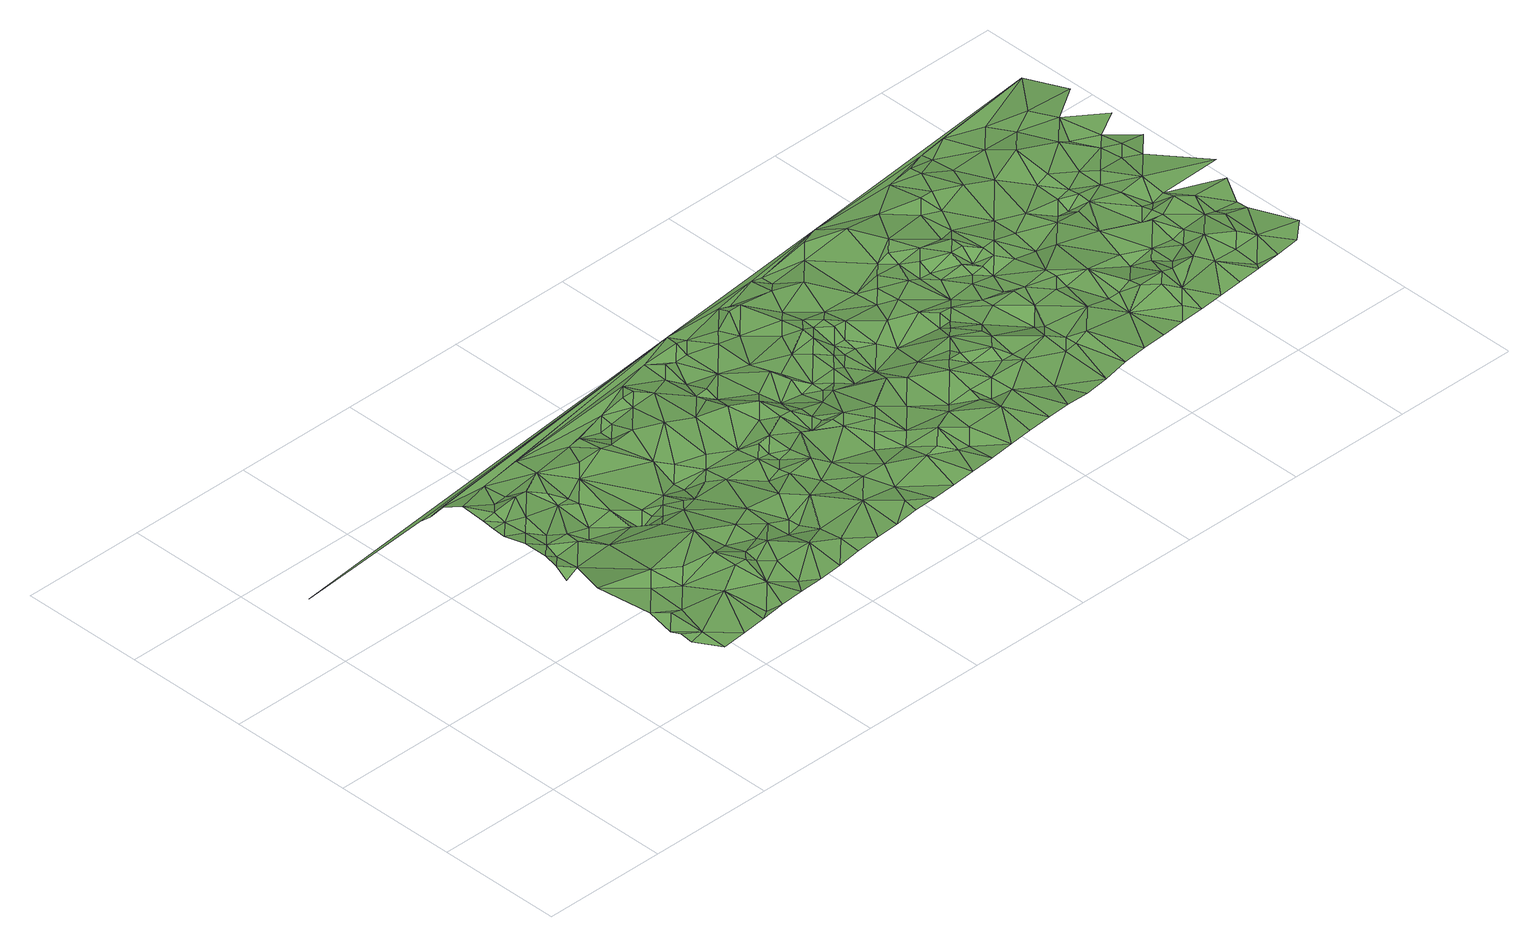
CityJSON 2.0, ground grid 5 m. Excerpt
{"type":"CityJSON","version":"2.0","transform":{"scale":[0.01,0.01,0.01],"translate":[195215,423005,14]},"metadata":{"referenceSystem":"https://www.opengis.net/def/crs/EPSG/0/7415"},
"CityObjects":{
"plantcover1":{"type":"PlantCover","attributes":{"3df_class":"Forest","bgt_fysiekvoorkomen":"groenvoorziening","bgt_status":"bestaand","identificatienamespace":"NL.IMGeo","begroeidterreindeeloptalud":"true","relatievehoogteligging":0,"aantal_punten":0},"geometry":[{"type":"MultiSurface","lod":"1","boundaries":[[[0,1,2]],[[2,3,0]],[[0,4,1]],[[4,0,5]],[[5,6,4]],[[7,0,3]],[[8,5,0]],[[8,6,5]],[[6,9,10]],[[6,8,9]],[[11,0,7]],[[8,0,11]],[[10,9,12]],[[12,13,10]],[[14,13,15]],[[9,8,16]],[[17,11,7]],[[15,18,19]],[[18,15,13]],[[16,8,11]],[[16,12,9]],[[20,19,21]],[[19,18,21]],[[11,17,22]],[[23,20,24]],[[21,24,20]],[[25,18,13]],[[22,17,26]],[[13,12,27]],[[16,28,12]],[[29,30,23]],[[21,18,25]],[[23,24,29]],[[29,31,30]],[[24,21,32]],[[16,11,33]],[[25,13,27]],[[34,35,31]],[[22,36,11]],[[34,31,29]],[[21,37,32]],[[29,24,38]],[[21,25,37]],[[24,32,38]],[[36,22,26]],[[39,28,16]],[[36,33,11]],[[40,35,34]],[[33,39,16]],[[28,41,12]],[[42,35,43]],[[44,34,29]],[[25,45,37]],[[25,27,45]],[[44,29,38]],[[27,12,41]],[[46,36,26]],[[44,40,34]],[[38,32,47]],[[32,37,47]],[[35,40,43]],[[33,36,48]],[[45,49,37]],[[33,48,39]],[[39,41,28]],[[38,50,44]],[[40,44,51]],[[52,53,54]],[[27,55,45]],[[46,56,36]],[[48,36,57]],[[47,37,49]],[[51,43,40]],[[39,48,58]],[[38,47,50]],[[51,44,50]],[[45,55,49]],[[57,36,59]],[[59,36,56]],[[48,57,58]],[[60,27,41]],[[61,39,58]],[[46,62,56]],[[39,61,41]],[[27,60,55]],[[47,49,63]],[[50,47,64]],[[65,43,51]],[[51,50,65]],[[55,66,49]],[[49,66,63]],[[58,57,67]],[[64,47,68]],[[57,59,67]],[[68,47,63]],[[50,64,65]],[[58,69,61]],[[60,70,55]],[[59,56,71]],[[55,70,66]],[[61,72,41]],[[62,71,56]],[[64,68,65]],[[69,58,67]],[[73,60,41]],[[43,65,74]],[[75,70,60]],[[68,63,76]],[[63,66,76]],[[69,72,61]],[[59,71,67]],[[70,77,66]],[[72,73,41]],[[73,75,60]],[[71,62,78]],[[65,68,76]],[[70,75,79]],[[79,77,70]],[[66,77,76]],[[80,79,75]],[[81,69,67]],[[52,54,82]],[[80,75,73]],[[80,77,79]],[[81,72,69]],[[65,76,83]],[[67,71,84]],[[71,78,85]],[[52,82,42]],[[74,65,86]],[[80,73,87]],[[72,88,73]],[[77,89,76]],[[80,89,77]],[[67,84,81]],[[90,85,78]],[[88,72,81]],[[91,87,73]],[[87,89,80]],[[65,83,86]],[[88,91,73]],[[71,85,92]],[[71,92,84]],[[87,91,89]],[[76,93,83]],[[52,42,43]],[[89,94,76]],[[81,95,88]],[[85,90,96]],[[95,81,84]],[[84,92,97]],[[91,98,89]],[[86,83,93]],[[76,94,93]],[[84,97,95]],[[99,91,88]],[[89,98,100]],[[74,86,101]],[[102,88,95]],[[103,98,91]],[[89,100,94]],[[85,104,92]],[[86,93,105]],[[92,106,97]],[[99,103,91]],[[97,106,95]],[[104,85,96]],[[88,102,99]],[[93,107,105]],[[94,107,93]],[[43,74,52]],[[98,108,100]],[[95,106,102]],[[103,108,98]],[[94,100,109]],[[92,104,106]],[[107,110,105]],[[101,86,105]],[[100,108,109]],[[99,108,103]],[[104,96,111]],[[94,112,107]],[[110,113,105]],[[99,102,114]],[[107,112,110]],[[115,102,106]],[[74,101,116]],[[105,113,101]],[[109,108,117]],[[94,109,118]],[[102,115,114]],[[104,119,106]],[[99,120,108]],[[121,113,110]],[[94,118,112]],[[112,121,110]],[[111,122,104]],[[114,120,99]],[[119,123,106]],[[115,106,123]],[[109,117,118]],[[101,113,121]],[[122,111,124]],[[115,125,114]],[[117,108,126]],[[114,125,120]],[[104,127,119]],[[120,126,108]],[[121,112,128]],[[101,121,128]],[[119,127,123]],[[122,129,104]],[[118,128,112]],[[115,130,125]],[[123,130,115]],[[74,116,131]],[[125,132,120]],[[133,122,124]],[[104,129,127]],[[118,117,134]],[[125,130,132]],[[134,117,126]],[[101,128,135]],[[132,136,120]],[[120,137,126]],[[138,123,127]],[[137,120,136]],[[123,138,130]],[[133,129,122]],[[116,101,135]],[[132,139,136]],[[139,132,130]],[[118,140,128]],[[137,141,126]],[[128,142,135]],[[136,141,137]],[[134,140,118]],[[136,139,141]],[[143,127,129]],[[143,138,127]],[[126,144,134]],[[133,145,129]],[[116,135,142]],[[128,140,142]],[[74,131,52]],[[141,146,126]],[[139,130,147]],[[130,138,147]],[[116,142,140]],[[126,146,144]],[[139,147,141]],[[134,148,140]],[[143,149,138]],[[144,150,134]],[[129,151,143]],[[134,150,148]],[[129,145,151]],[[141,152,146]],[[153,116,140]],[[141,147,152]],[[154,147,138]],[[138,149,154]],[[146,155,144]],[[148,153,140]],[[144,156,150]],[[150,156,148]],[[147,157,152]],[[158,149,143]],[[146,152,155]],[[131,116,153]],[[155,156,144]],[[154,157,147]],[[159,151,145]],[[151,158,143]],[[156,160,148]],[[152,157,161]],[[152,161,155]],[[148,162,153]],[[163,154,149]],[[148,160,162]],[[164,157,154]],[[158,163,149]],[[157,164,165]],[[156,155,166]],[[157,167,161]],[[165,167,157]],[[153,168,131]],[[169,164,154]],[[162,168,153]],[[155,161,170]],[[156,171,160]],[[172,154,163]],[[173,151,159]],[[169,165,164]],[[151,174,158]],[[167,175,161]],[[170,166,155]],[[169,167,165]],[[162,160,171]],[[172,169,154]],[[166,171,156]],[[161,175,170]],[[176,163,158]],[[173,174,151]],[[131,168,177]],[[177,168,162]],[[173,159,178]],[[176,172,163]],[[179,158,174]],[[171,177,162]],[[167,180,175]],[[176,158,179]],[[169,180,167]],[[173,179,174]],[[172,181,169]],[[177,182,131]],[[175,180,170]],[[183,166,170]],[[183,171,166]],[[176,181,172]],[[178,184,173]],[[179,173,184]],[[177,171,185]],[[182,52,131]],[[169,181,186]],[[169,186,180]],[[180,187,170]],[[177,185,182]],[[184,178,188]],[[170,189,183]],[[190,176,179]],[[191,179,184]],[[183,192,171]],[[170,187,189]],[[193,181,176]],[[171,194,185]],[[182,185,195]],[[192,194,171]],[[188,191,184]],[[196,187,180]],[[190,179,191]],[[193,176,190]],[[197,192,183]],[[197,183,189]],[[186,196,180]],[[195,52,182]],[[185,194,195]],[[187,198,189]],[[196,198,187]],[[197,189,198]],[[181,199,186]],[[200,196,186]],[[193,199,181]],[[200,198,196]],[[197,201,192]],[[202,191,188]],[[194,203,195]],[[193,190,204]],[[192,205,194]],[[201,197,198]],[[206,200,186]],[[190,191,202]],[[186,199,206]],[[200,207,198]],[[195,208,52]],[[209,202,188]],[[205,203,194]],[[193,204,210]],[[206,207,200]],[[193,210,199]],[[204,190,211]],[[212,201,198]],[[213,192,201]],[[198,207,212]],[[192,213,205]],[[203,208,195]],[[202,211,190]],[[207,206,214]],[[215,206,199]],[[209,216,202]],[[205,217,203]],[[211,218,204]],[[199,210,215]],[[210,204,219]],[[206,215,214]],[[212,207,220]],[[220,207,214]],[[221,201,212]],[[219,204,218]],[[203,217,208]],[[202,222,211]],[[213,201,223]],[[221,212,220]],[[223,201,221]],[[211,222,218]],[[213,224,205]],[[225,217,205]],[[216,226,202]],[[220,214,227]],[[227,214,215]],[[210,228,215]],[[222,202,226]],[[219,228,210]],[[229,52,208]],[[225,205,224]],[[221,220,230]],[[227,230,220]],[[217,225,208]],[[224,213,223]],[[219,218,231]],[[218,222,231]],[[227,215,232]],[[223,221,233]],[[216,234,226]],[[225,235,208]],[[233,221,230]],[[236,228,219]],[[231,222,226]],[[230,227,232]],[[237,224,223]],[[232,215,238]],[[233,237,223]],[[215,228,239]],[[240,236,219]],[[240,219,231]],[[230,232,241]],[[242,225,224]],[[233,230,243]],[[243,230,241]],[[215,239,238]],[[242,224,237]],[[228,236,244]],[[237,233,245]],[[232,238,241]],[[208,235,229]],[[233,243,245]],[[240,246,236]],[[247,235,225]],[[248,226,234]],[[236,246,244]],[[231,226,249]],[[243,241,250]],[[242,247,225]],[[241,238,250]],[[240,231,251]],[[245,243,250]],[[242,237,252]],[[244,253,228]],[[252,237,245]],[[253,239,228]],[[240,254,246]],[[248,234,255]],[[226,248,249]],[[244,246,253]],[[252,245,250]],[[229,235,247]],[[238,239,256]],[[250,238,256]],[[249,251,231]],[[240,251,254]],[[246,254,253]],[[257,52,229]],[[242,252,258]],[[247,242,258]],[[239,253,259]],[[254,251,260]],[[252,250,261]],[[262,248,255]],[[260,251,249]],[[254,263,253]],[[229,247,264]],[[256,239,265]],[[261,250,256]],[[254,260,263]],[[264,247,258]],[[259,265,239]],[[266,259,253]],[[253,267,266]],[[267,253,263]],[[229,264,268]],[[269,249,248]],[[252,270,258]],[[261,270,252]],[[248,262,269]],[[260,249,271]],[[261,256,272]],[[272,256,265]],[[266,273,259]],[[267,274,266]],[[263,260,271]],[[267,263,274]],[[275,265,259]],[[276,268,264]],[[266,274,273]],[[276,264,258]],[[259,273,275]],[[269,271,249]],[[270,261,277]],[[272,277,261]],[[270,276,258]],[[278,265,275]],[[279,269,262]],[[278,275,273]],[[257,229,268]],[[274,278,273]],[[280,279,262]],[[274,263,281]],[[272,265,282]],[[281,263,271]],[[277,283,270]],[[276,284,268]],[[277,272,285]],[[282,265,278]],[[271,269,286]],[[286,269,279]],[[278,274,287]],[[270,288,276]],[[282,285,272]],[[279,280,289]],[[285,283,277]],[[290,271,286]],[[270,283,288]],[[274,281,287]],[[286,279,289]],[[281,271,290]],[[257,268,284]],[[282,278,291]],[[280,292,289]],[[278,287,291]],[[282,293,285]],[[294,283,285]],[[281,290,295]],[[283,294,288]],[[287,281,295]],[[290,286,296]],[[286,289,296]],[[284,276,297]],[[294,285,293]],[[298,282,291]],[[299,293,282]],[[291,287,300]],[[297,276,288]],[[282,298,299]],[[300,287,295]],[[295,290,296]],[[294,301,288]],[[299,302,293]],[[289,292,303]],[[293,304,294]],[[305,298,291]],[[300,305,291]],[[304,293,302]],[[297,257,284]],[[288,301,306]],[[303,296,289]],[[295,307,300]],[[294,308,301]],[[306,297,288]],[[309,299,298]],[[302,299,310]],[[294,304,308]],[[303,292,311]],[[305,300,307]],[[295,296,312]],[[304,302,313]],[[295,312,307]],[[301,308,306]],[[298,305,314]],[[310,299,309]],[[309,298,314]],[[310,313,302]],[[305,307,314]],[[304,313,308]],[[312,296,315]],[[310,309,316]],[[317,296,303]],[[318,257,297]],[[303,311,319]],[[312,320,307]],[[316,309,314]],[[317,315,296]],[[297,306,318]],[[306,308,321]],[[322,313,310]],[[307,323,314]],[[316,322,310]],[[313,324,308]],[[312,315,320]],[[320,323,307]],[[313,322,325]],[[326,316,314]],[[324,313,325]],[[321,308,324]],[[326,322,316]],[[303,327,317]],[[303,319,328]],[[325,322,329]],[[330,314,323]],[[326,314,330]],[[329,322,326]],[[331,315,317]],[[324,325,329]],[[331,320,315]],[[327,303,332]],[[306,321,333]],[[331,323,320]],[[306,333,318]],[[327,331,317]],[[321,324,334]],[[324,329,334]],[[303,335,332]],[[303,328,335]],[[336,329,326]],[[319,337,328]],[[338,257,318]],[[336,326,330]],[[332,339,327]],[[334,329,336]],[[339,331,327]],[[323,340,330]],[[321,334,333]],[[341,323,331]],[[336,330,340]],[[328,337,342]],[[328,342,335]],[[332,343,339]],[[335,343,332]],[[323,341,340]],[[333,334,344]],[[345,318,333]],[[346,334,336]],[[339,347,331]],[[343,335,342]],[[342,337,348]],[[336,340,349]],[[334,346,344]],[[343,347,339]],[[345,333,344]],[[345,338,318]],[[336,349,346]],[[331,350,341]],[[347,350,331]],[[343,342,351]],[[352,257,338]],[[353,345,344]],[[347,343,354]],[[343,351,354]],[[340,355,349]],[[345,353,338]],[[355,340,341]],[[342,356,351]],[[342,348,357]],[[346,358,344]],[[349,359,346]],[[344,358,353]],[[350,360,341]],[[354,351,361]],[[347,362,350]],[[347,354,362]],[[363,338,353]],[[359,349,355]],[[342,357,356]],[[351,356,361]],[[341,360,355]],[[348,364,357]],[[354,361,362]],[[350,362,360]],[[363,353,358]],[[363,365,338]],[[346,359,366]],[[346,366,358]],[[362,361,367]],[[355,368,359]],[[356,367,361]],[[365,352,338]],[[364,369,357]],[[363,358,370]],[[355,360,371]],[[360,362,372]],[[373,365,363]],[[356,357,374]],[[371,368,355]],[[362,367,375]],[[368,376,359]],[[358,366,370]],[[356,374,367]],[[370,373,363]],[[372,362,375]],[[369,377,357]],[[359,378,366]],[[379,371,360]],[[373,352,365]],[[376,378,359]],[[372,380,360]],[[377,381,357]],[[368,371,382]],[[357,381,374]],[[360,380,379]],[[382,376,368]],[[367,383,375]],[[367,374,383]],[[384,377,369]],[[385,257,352]],[[371,379,382]],[[375,383,372]],[[366,386,370]],[[387,376,382]],[[379,387,382]],[[370,386,373]],[[372,388,380]],[[383,388,372]],[[374,381,389]],[[390,378,376]],[[391,352,373]],[[387,390,376]],[[392,381,377]],[[379,380,393]],[[366,378,394]],[[388,395,380]],[[374,396,383]],[[384,392,377]],[[380,395,393]],[[390,397,378]],[[374,389,396]],[[396,388,383]],[[392,389,381]],[[386,391,373]],[[366,394,386]],[[379,398,387]],[[379,393,399]],[[387,398,390]],[[397,394,378]],[[379,399,398]],[[395,400,393]],[[388,401,395]],[[390,402,397]],[[384,403,392]],[[393,400,399]],[[396,401,388]],[[404,389,392]],[[389,404,396]],[[395,401,400]],[[398,402,390]],[[396,404,405]],[[399,400,406]],[[391,386,407]],[[399,406,398]],[[401,408,400]],[[397,409,394]],[[410,401,396]],[[405,410,396]],[[394,411,386]],[[412,392,403]],[[398,413,402]],[[392,414,404]],[[397,402,409]],[[408,406,400]],[[410,408,401]],[[398,406,413]],[[404,414,405]],[[411,407,386]],[[392,412,414]],[[410,405,415]],[[409,411,394]],[[385,352,391]],[[405,414,415]],[[402,413,416]],[[406,417,413]],[[410,418,408]],[[402,416,409]],[[419,406,408]],[[418,410,415]],[[413,417,416]],[[406,420,417]],[[421,407,411]],[[391,407,385]],[[416,422,409]],[[409,423,411]],[[409,422,423]],[[406,419,420]],[[417,424,416]],[[420,424,417]],[[411,423,421]],[[422,416,425]],[[424,425,416]],[[425,423,422]],[[407,421,385]],[[420,426,424]],[[426,425,424]],[[425,427,423]],[[421,423,428]],[[421,428,385]]]}]}
},
"vertices":[
[875,178,157],[825,228,147],[825,178,140],[885,80,141],[825,278,130],[875,328,155],[825,378,155],[984,89,143],[925,328,141],[925,478,151],[775,578,178],[1075,278,170],[975,528,177],[875,778,104],[825,778,76],[825,828,110],[1025,428,136],[1083,99,143],[875,878,94],[825,878,125],[825,978,123],[875,928,118],[1125,128,137],[825,1078,99],[875,1028,114],[975,878,107],[1182,108,148],[1025,778,120],[1075,478,165],[875,1128,104],[825,1128,104],[825,1178,109],[925,978,105],[1175,328,199],[875,1178,119],[825,1278,118],[1225,228,155],[975,928,111],[925,1078,128],[1175,428,199],[925,1228,100],[1225,578,182],[775,1328,112],[975,1328,94],[975,1178,131],[1025,878,87],[1281,118,145],[1075,1078,98],[1225,328,195],[1075,928,84],[1025,1178,128],[975,1228,104],[1984,1479,108],[89,1262,125],[675,1328,106],[1175,828,89],[1325,178,132],[1275,328,164],[1275,378,175],[1325,278,163],[1225,728,130],[1275,478,146],[1380,127,141],[1125,1028,106],[1075,1128,121],[1125,1228,126],[1175,928,105],[1375,378,169],[1125,1078,97],[1375,428,150],[1225,828,51],[1475,278,161],[1375,528,156],[1325,728,135],[1125,1328,121],[1275,778,107],[1225,1128,103],[1275,878,81],[1479,137,140],[1275,828,81],[1325,828,101],[1475,478,134],[725,1328,98],[1275,1178,119],[1525,428,87],[1575,228,153],[1325,1278,104],[1375,778,122],[1475,578,144],[1375,878,88],[1578,147,143],[1425,778,102],[1575,328,140],[1375,1178,125],[1475,1028,98],[1575,478,96],[1677,156,145],[1575,428,100],[1475,878,59],[1575,778,104],[1475,928,56],[1525,1328,100],[1625,578,126],[1525,828,93],[1775,328,153],[1375,1278,112],[1675,478,149],[1425,1178,112],[1575,878,92],[1525,978,86],[1475,1228,82],[1776,166,140],[1525,1178,122],[1475,1278,83],[1675,678,97],[1725,628,131],[1675,1378,118],[1625,928,102],[1625,1128,129],[1775,428,134],[1725,778,111],[1525,1278,93],[1875,228,154],[1775,528,129],[1874,175,144],[1725,678,122],[1725,878,95],[1875,428,148],[1625,1278,110],[1925,328,130],[1825,628,143],[1825,1428,102],[1775,728,107],[1973,185,137],[1725,1078,124],[1625,1328,124],[1775,778,105],[1775,828,121],[1875,578,126],[1825,728,125],[1725,1278,118],[1825,828,130],[1675,1328,124],[1975,428,148],[1825,1028,147],[2072,194,133],[1875,928,113],[1925,778,119],[1825,1178,105],[2025,528,125],[1825,1128,118],[2125,378,131],[1925,878,130],[1825,1328,94],[2025,678,145],[1925,978,141],[1875,1128,94],[1975,778,97],[2125,478,113],[2171,204,133],[1875,1178,111],[1975,878,126],[1875,1278,75],[2075,578,147],[2025,728,145],[2025,778,114],[1975,1028,117],[2025,828,105],[1875,1378,106],[2075,728,149],[2025,978,79],[1975,1228,94],[2125,628,153],[2225,328,127],[2175,378,144],[2025,878,108],[2175,528,128],[1925,1378,88],[2270,213,133],[2225,428,168],[2125,878,85],[2175,678,150],[1975,1428,115],[2075,1078,132],[2275,328,116],[1975,1378,93],[2175,878,108],[2125,978,63],[2369,223,133],[2125,1028,99],[2325,478,157],[2325,378,144],[2075,1178,105],[2275,628,122],[2075,1328,114],[2025,1428,100],[2175,928,80],[2125,1078,96],[2175,978,81],[2325,778,135],[2225,928,86],[2225,1128,97],[2475,378,151],[2125,1378,114],[2375,528,130],[2175,1328,94],[2275,878,82],[2275,978,92],[2225,1478,100],[2468,233,133],[2375,728,137],[2475,478,128],[2275,1078,101],[2275,1228,92],[2325,978,71],[2375,878,80],[2567,242,132],[2225,1428,117],[2475,528,142],[2475,628,171],[2325,1028,94],[2325,1128,115],[2525,478,103],[2325,1178,124],[2325,1278,107],[2275,1428,117],[2575,428,143],[2375,1028,71],[2475,778,122],[2425,1528,82],[2375,1078,81],[2575,528,140],[2425,1028,70],[2375,1178,104],[2665,252,128],[2275,1478,85],[2525,678,162],[2375,1228,109],[2475,978,90],[2525,928,72],[2575,628,146],[2425,1078,80],[2375,1328,87],[2425,1128,109],[2575,728,146],[2425,1178,113],[2575,678,162],[2425,1428,97],[2725,378,105],[2725,528,137],[2475,1128,107],[2675,578,132],[2475,1228,91],[2625,778,152],[2675,628,161],[2764,261,116],[2575,1028,110],[2762,1567,101],[2525,1378,109],[2675,878,104],[2725,578,131],[2625,1128,94],[2863,271,121],[2725,678,154],[2475,1478,73],[2675,978,119],[2675,828,133],[2725,728,148],[2475,1528,72],[2875,478,117],[2625,1228,86],[2875,578,132],[2675,1078,119],[2725,878,107],[2775,778,123],[2725,928,117],[2625,1478,92],[2675,1178,111],[2775,928,112],[2925,478,124],[2962,280,134],[2925,678,84],[2825,978,91],[2725,1228,111],[2675,1528,114],[2775,1128,118],[2925,528,123],[2875,828,123],[2775,1278,106],[2975,478,152],[2925,628,116],[2875,878,118],[3061,290,136],[2825,1128,99],[2825,1228,106],[2975,728,123],[3075,578,148],[2825,1478,122],[2925,978,105],[2875,1078,94],[2975,828,130],[2825,1278,126],[2875,1128,94],[3175,478,124],[2875,1178,118],[2975,878,99],[2875,1328,132],[3025,828,121],[2925,1228,121],[2975,1028,90],[2975,1078,106],[3160,299,133],[3075,728,138],[2975,1128,131],[3025,978,86],[3125,728,124],[3025,1028,99],[3175,578,126],[2975,1478,104],[3259,309,130],[3125,778,142],[3025,1228,105],[3025,1078,82],[3125,828,140],[3025,1178,134],[3025,1128,131],[3075,1028,118],[3225,578,128],[3325,378,128],[3075,1078,123],[3125,978,105],[3225,728,145],[3275,528,160],[3075,1378,98],[3075,1228,117],[3325,478,163],[3125,1078,128],[3358,318,127],[3125,1578,93],[3275,578,151],[3225,978,84],[3275,928,113],[3375,428,148],[3375,528,163],[3125,1328,117],[3125,1428,118],[3225,1178,103],[3375,678,104],[3457,328,126],[3225,1078,105],[3375,728,125],[3425,528,149],[3325,1628,84],[3175,1428,120],[3425,628,129],[3375,1028,99],[3525,528,150],[3575,478,128],[3275,1378,121],[3325,1128,109],[3425,878,118],[3475,578,126],[3475,678,126],[3225,1528,114],[3556,338,125],[3225,1578,108],[3375,1328,117],[3575,628,114],[3425,1078,72],[3654,347,125],[3325,1478,101],[3475,1028,92],[3575,778,139],[3325,1578,91],[3625,578,160],[3575,678,110],[3475,1128,90],[3675,378,114],[3475,1228,94],[3525,1028,108],[3575,828,100],[3675,478,124],[3475,1078,66],[3625,678,127],[3753,357,127],[3860,1694,91],[3475,1478,109],[3525,1078,112],[3625,778,135],[3725,528,149],[3525,1128,104],[3425,1628,102],[3775,478,132],[3625,878,115],[3525,1378,137],[3625,828,128],[3725,678,136],[3525,1228,115],[3625,1078,97],[3625,978,120],[3675,878,102],[3725,828,134],[3625,1178,100],[3852,366,130],[3775,628,139],[3775,678,124],[3725,978,135],[3575,1578,98],[3725,878,120],[3675,1328,117],[3775,778,137],[3625,1478,105],[3925,428,141],[3675,1128,106],[3875,628,114],[3875,678,111],[3775,1228,94],[3775,1128,106],[3925,778,131],[3975,878,129],[3825,1078,122],[3725,1528,114],[3725,1328,93],[3775,1428,114],[3825,1178,113],[3825,1278,94],[3925,1178,98],[3925,1328,108],[3925,1528,100]
]}
